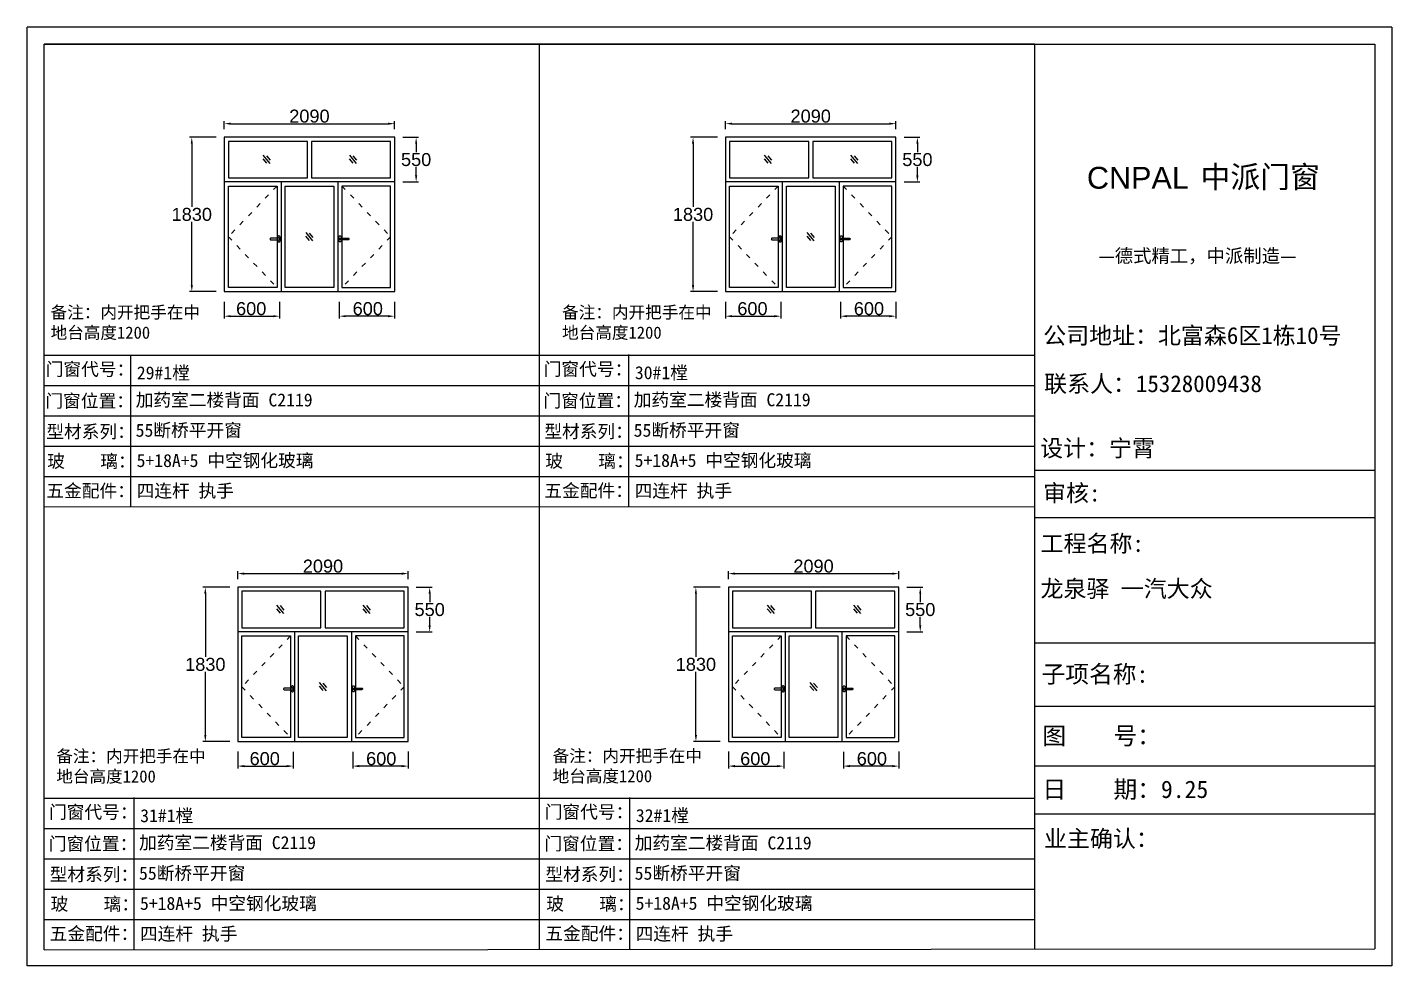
# Model space of a CAD drawing. Header units: inches. Extents: x -138455 to 599497, y -747149 to 13167.
# Drawn here: x 429866 to 446682, y -343784 to -332227 of the extents above; entities that cross this region are included whole.
import ezdxf

# ---------------------------------------------------------------- set-up
doc = ezdxf.new("R2010")
doc.units = ezdxf.units.IN
doc.header["$MEASUREMENT"] = 0
doc.header["$PDMODE"] = 35
doc.header["$PDSIZE"] = -3
doc.linetypes.add('ACAD_ISO03W100', pattern=[30, 12, -18])
doc.layers.add('0 @ 1', color=7, linetype='Continuous')
doc.styles.add('Annotative', font='arialbd.ttf')
doc.styles.add('MtXpl_', font='')
doc.styles.add('MtXpl__1', font='')
doc.styles.get("Standard").update_dxf_attribs({"font": 'arial.ttf'})
doc.styles.get('MtXpl_').set_extended_font_data('SimSun')
doc.styles.get('MtXpl__1').set_extended_font_data('SimSun', bold=True)
doc.dimstyles.get("Standard").update_dxf_attribs({"dimtxt": 80, "dimasz": 70, "dimexe": 40, "dimexo": 80, "dimgap": 0, "dimtad": 1, "dimtih": 1, "dimtoh": 1, "dimdec": 0, "dimzin": 0, "dimdsep": 46, "dimtxsty": 'Standard', "dimcen": 0.09, "dimadec": 0, "dimazin": 0, "dimtfac": 1, "dimtdec": 0, "dimtofl": 0, "dimtmove": 0, "dimatfit": 3, "dimfxl": 0, "dimtolj": 1, "dimtzin": 0, "dimarcsym": 0})

# ---------------------------------------------------------------- blocks, each defined once
blk = doc.blocks.new('123as')
at = {"color": 0}
for p, q in [((90189, 51387), (90252, 51462)), ((90194, 51330), (90312, 51470)), ((90251, 51335), (90314, 51410))]:
    blk.add_line(p, q, dxfattribs=at)
blk = doc.blocks.new('*D1936')
at = {"color": 0, "lineweight": -2, "transparency": 16777216}
for p, q in [((432293, -333482), (432293, -333384)), ((432373, -333414), (434313, -333414)), ((434393, -333482), (434393, -333384))]:
    blk.add_line(p, q, dxfattribs=at)
at = {"color": 0, "transparency": 16777216}
for points in [[(432373, -333401), (432373, -333427), (432293, -333414)], [(434313, -333401), (434313, -333427), (434393, -333414)]]:
    blk.add_solid(points, dxfattribs=at)
at = {"layer": 'Defpoints', "color": 0, "transparency": 16777216}
for p in [(434393, -333414), (432293, -333582), (434393, -333582)]:
    blk.add_point(p, dxfattribs=at)
at = {"color": 0, "transparency": 16777216, "insert": (433343, -333322), "char_height": 160, "attachment_point": 5}
blk.add_mtext('\\A1;2090', dxfattribs=at)
blk = doc.blocks.new('*D1937')
at = {"color": 0, "lineweight": -2, "transparency": 16777216}
for p, q in [((432194, -333582), (431863, -333582)), ((431893, -333662), (431893, -334440)), ((431893, -335402), (431893, -334624)), ((432194, -335482), (431863, -335482))]:
    blk.add_line(p, q, dxfattribs=at)
at = {"color": 0, "transparency": 16777216}
for points in [[(431880, -333662), (431906, -333662), (431893, -333582)], [(431880, -335402), (431906, -335402), (431893, -335482)]]:
    blk.add_solid(points, dxfattribs=at)
at = {"layer": 'Defpoints', "color": 0, "transparency": 16777216}
for p in [(432294, -333582), (431893, -335482), (432294, -335482)]:
    blk.add_point(p, dxfattribs=at)
at = {"color": 0, "transparency": 16777216, "insert": (431893, -334532), "char_height": 160, "attachment_point": 5}
blk.add_mtext('\\A1;1830', dxfattribs=at)
blk = doc.blocks.new('*D2033')
at = {"color": 0, "lineweight": -2, "transparency": 16777216}
for p, q in [((434494, -333582), (434688, -333582)), ((434658, -333662), (434658, -333765)), ((434658, -334052), (434658, -333949)), ((434494, -334132), (434688, -334132))]:
    blk.add_line(p, q, dxfattribs=at)
at = {"color": 0, "transparency": 16777216}
for points in [[(434645, -333662), (434671, -333662), (434658, -333582)], [(434645, -334052), (434671, -334052), (434658, -334132)]]:
    blk.add_solid(points, dxfattribs=at)
at = {"layer": 'Defpoints', "color": 0, "transparency": 16777216}
for p in [(434394, -333582), (434394, -334132), (434658, -334132)]:
    blk.add_point(p, dxfattribs=at)
at = {"color": 0, "transparency": 16777216, "insert": (434658, -333857), "char_height": 160, "attachment_point": 5}
blk.add_mtext('\\A1;550', dxfattribs=at)
blk = doc.blocks.new('dzcs')
blk.add_lwpolyline([(142096, -3328), (142196, -3328, 0.414214), (142206, -3318), (142206, -3318, 0.414214), (142196, -3308), (142096, -3308, 0.414214), (142086, -3318), (142086, -3318, 0.414214)], format="xyb", close=True)
blk.add_lwpolyline([(142182, -3328), (142182, -3342, 0.414214), (142196, -3355), (142196, -3355, 0.414214), (142209, -3342), (142209, -3294, 0.414214), (142196, -3280), (142196, -3280, 0.414214), (142182, -3294), (142182, -3308)], format="xyb")
blk = doc.blocks.new('*D1938')
at = {"color": 0, "lineweight": -2, "transparency": 16777216}
for p, q in [((438471, -333482), (438471, -333384)), ((438551, -333414), (440491, -333414)), ((440571, -333482), (440571, -333384))]:
    blk.add_line(p, q, dxfattribs=at)
at = {"color": 0, "transparency": 16777216}
for points in [[(438551, -333401), (438551, -333427), (438471, -333414)], [(440491, -333401), (440491, -333427), (440571, -333414)]]:
    blk.add_solid(points, dxfattribs=at)
at = {"layer": 'Defpoints', "color": 0, "transparency": 16777216}
for p in [(440571, -333414), (438471, -333582), (440571, -333582)]:
    blk.add_point(p, dxfattribs=at)
at = {"color": 0, "transparency": 16777216, "insert": (439521, -333322), "char_height": 160, "attachment_point": 5}
blk.add_mtext('\\A1;2090', dxfattribs=at)
blk = doc.blocks.new('*D1939')
at = {"color": 0, "lineweight": -2, "transparency": 16777216}
for p, q in [((438371, -333582), (438041, -333582)), ((438071, -333662), (438071, -334440)), ((438071, -335402), (438071, -334624)), ((438371, -335482), (438041, -335482))]:
    blk.add_line(p, q, dxfattribs=at)
at = {"color": 0, "transparency": 16777216}
for points in [[(438057, -333662), (438084, -333662), (438071, -333582)], [(438057, -335402), (438084, -335402), (438071, -335482)]]:
    blk.add_solid(points, dxfattribs=at)
at = {"layer": 'Defpoints', "color": 0, "transparency": 16777216}
for p in [(438471, -333582), (438071, -335482), (438471, -335482)]:
    blk.add_point(p, dxfattribs=at)
at = {"color": 0, "transparency": 16777216, "insert": (438071, -334532), "char_height": 160, "attachment_point": 5}
blk.add_mtext('\\A1;1830', dxfattribs=at)
blk = doc.blocks.new('*D2034')
at = {"color": 0, "lineweight": -2, "transparency": 16777216}
for p, q in [((440671, -333582), (440866, -333582)), ((440836, -333662), (440836, -333765)), ((440836, -334052), (440836, -333949)), ((440671, -334132), (440866, -334132))]:
    blk.add_line(p, q, dxfattribs=at)
at = {"color": 0, "transparency": 16777216}
for points in [[(440822, -333662), (440849, -333662), (440836, -333582)], [(440822, -334052), (440849, -334052), (440836, -334132)]]:
    blk.add_solid(points, dxfattribs=at)
at = {"layer": 'Defpoints', "color": 0, "transparency": 16777216}
for p in [(440571, -333582), (440571, -334132), (440836, -334132)]:
    blk.add_point(p, dxfattribs=at)
at = {"color": 0, "transparency": 16777216, "insert": (440836, -333857), "char_height": 160, "attachment_point": 5}
blk.add_mtext('\\A1;550', dxfattribs=at)
blk = doc.blocks.new('*D1940')
at = {"color": 0, "lineweight": -2, "transparency": 16777216}
for p, q in [((432460, -339024), (432460, -338925)), ((432540, -338955), (434480, -338955)), ((434560, -339024), (434560, -338925))]:
    blk.add_line(p, q, dxfattribs=at)
at = {"color": 0, "transparency": 16777216}
for points in [[(432540, -338942), (432540, -338969), (432460, -338955)], [(434480, -338942), (434480, -338969), (434560, -338955)]]:
    blk.add_solid(points, dxfattribs=at)
at = {"layer": 'Defpoints', "color": 0, "transparency": 16777216}
for p in [(434560, -338955), (432460, -339124), (434560, -339124)]:
    blk.add_point(p, dxfattribs=at)
at = {"color": 0, "transparency": 16777216, "insert": (433510, -338864), "char_height": 160, "attachment_point": 5}
blk.add_mtext('\\A1;2090', dxfattribs=at)
blk = doc.blocks.new('*D1941')
at = {"color": 0, "lineweight": -2, "transparency": 16777216}
for p, q in [((432360, -339124), (432030, -339124)), ((432060, -339204), (432060, -339982)), ((432060, -340944), (432060, -340165)), ((432360, -341024), (432030, -341024))]:
    blk.add_line(p, q, dxfattribs=at)
at = {"color": 0, "transparency": 16777216}
for points in [[(432046, -339204), (432073, -339204), (432060, -339124)], [(432046, -340944), (432073, -340944), (432060, -341024)]]:
    blk.add_solid(points, dxfattribs=at)
at = {"layer": 'Defpoints', "color": 0, "transparency": 16777216}
for p in [(432460, -339124), (432060, -341024), (432460, -341024)]:
    blk.add_point(p, dxfattribs=at)
at = {"color": 0, "transparency": 16777216, "insert": (432060, -340074), "char_height": 160, "attachment_point": 5}
blk.add_mtext('\\A1;1830', dxfattribs=at)
blk = doc.blocks.new('*D2035')
at = {"color": 0, "lineweight": -2, "transparency": 16777216}
for p, q in [((434660, -339124), (434855, -339124)), ((434825, -339204), (434825, -339307)), ((434825, -339594), (434825, -339490)), ((434660, -339674), (434855, -339674))]:
    blk.add_line(p, q, dxfattribs=at)
at = {"color": 0, "transparency": 16777216}
for points in [[(434811, -339204), (434838, -339204), (434825, -339124)], [(434811, -339594), (434838, -339594), (434825, -339674)]]:
    blk.add_solid(points, dxfattribs=at)
at = {"layer": 'Defpoints', "color": 0, "transparency": 16777216}
for p in [(434560, -339124), (434560, -339674), (434825, -339674)]:
    blk.add_point(p, dxfattribs=at)
at = {"color": 0, "transparency": 16777216, "insert": (434825, -339399), "char_height": 160, "attachment_point": 5}
blk.add_mtext('\\A1;550', dxfattribs=at)
blk = doc.blocks.new('*D1942')
at = {"color": 0, "lineweight": -2, "transparency": 16777216}
for p, q in [((438506, -339024), (438506, -338925)), ((438586, -338955), (440526, -338955)), ((440606, -339024), (440606, -338925))]:
    blk.add_line(p, q, dxfattribs=at)
at = {"color": 0, "transparency": 16777216}
for points in [[(438586, -338942), (438586, -338969), (438506, -338955)], [(440526, -338942), (440526, -338969), (440606, -338955)]]:
    blk.add_solid(points, dxfattribs=at)
at = {"layer": 'Defpoints', "color": 0, "transparency": 16777216}
for p in [(440606, -338955), (438506, -339124), (440606, -339124)]:
    blk.add_point(p, dxfattribs=at)
at = {"color": 0, "transparency": 16777216, "insert": (439556, -338864), "char_height": 160, "attachment_point": 5}
blk.add_mtext('\\A1;2090', dxfattribs=at)
blk = doc.blocks.new('*D1943')
at = {"color": 0, "lineweight": -2, "transparency": 16777216}
for p, q in [((438407, -339124), (438076, -339124)), ((438106, -339204), (438106, -339982)), ((438106, -340944), (438106, -340165)), ((438407, -341024), (438076, -341024))]:
    blk.add_line(p, q, dxfattribs=at)
at = {"color": 0, "transparency": 16777216}
for points in [[(438093, -339204), (438119, -339204), (438106, -339124)], [(438093, -340944), (438119, -340944), (438106, -341024)]]:
    blk.add_solid(points, dxfattribs=at)
at = {"layer": 'Defpoints', "color": 0, "transparency": 16777216}
for p in [(438507, -339124), (438106, -341024), (438507, -341024)]:
    blk.add_point(p, dxfattribs=at)
at = {"color": 0, "transparency": 16777216, "insert": (438106, -340074), "char_height": 160, "attachment_point": 5}
blk.add_mtext('\\A1;1830', dxfattribs=at)
blk = doc.blocks.new('*D2036')
at = {"color": 0, "lineweight": -2, "transparency": 16777216}
for p, q in [((440707, -339124), (440901, -339124)), ((440871, -339204), (440871, -339307)), ((440871, -339594), (440871, -339490)), ((440707, -339674), (440901, -339674))]:
    blk.add_line(p, q, dxfattribs=at)
at = {"color": 0, "transparency": 16777216}
for points in [[(440858, -339204), (440884, -339204), (440871, -339124)], [(440858, -339594), (440884, -339594), (440871, -339674)]]:
    blk.add_solid(points, dxfattribs=at)
at = {"layer": 'Defpoints', "color": 0, "transparency": 16777216}
for p in [(440607, -339124), (440607, -339674), (440871, -339674)]:
    blk.add_point(p, dxfattribs=at)
at = {"color": 0, "transparency": 16777216, "insert": (440871, -339399), "char_height": 160, "attachment_point": 5}
blk.add_mtext('\\A1;550', dxfattribs=at)
blk = doc.blocks.new('*D1989')
at = {"color": 0, "lineweight": -2, "transparency": 16777216}
for p, q in [((433877, -341152), (433877, -341356)), ((434560, -341148), (434560, -341356)), ((434480, -341326), (433957, -341326))]:
    blk.add_line(p, q, dxfattribs=at)
at = {"color": 0, "transparency": 16777216}
for points in [[(433957, -341313), (433957, -341340), (433877, -341326)], [(434480, -341313), (434480, -341340), (434560, -341326)]]:
    blk.add_solid(points, dxfattribs=at)
at = {"layer": 'Defpoints', "color": 0, "transparency": 16777216}
for p in [(433877, -341052), (434560, -341048), (433877, -341326)]:
    blk.add_point(p, dxfattribs=at)
at = {"color": 0, "transparency": 16777216, "insert": (434228, -341235), "char_height": 160, "width": 351.65, "attachment_point": 5}
blk.add_mtext('\\A1;600', dxfattribs=at)
blk = doc.blocks.new('*D1990')
at = {"color": 0, "lineweight": -2, "transparency": 16777216}
for p, q in [((432460, -341148), (432460, -341356)), ((433143, -341152), (433143, -341356)), ((432540, -341326), (433063, -341326))]:
    blk.add_line(p, q, dxfattribs=at)
at = {"color": 0, "transparency": 16777216}
for points in [[(432540, -341313), (432540, -341340), (432460, -341326)], [(433063, -341313), (433063, -341340), (433143, -341326)]]:
    blk.add_solid(points, dxfattribs=at)
at = {"layer": 'Defpoints', "color": 0, "transparency": 16777216}
for p in [(432460, -341048), (433143, -341052), (433143, -341326)]:
    blk.add_point(p, dxfattribs=at)
at = {"color": 0, "transparency": 16777216, "insert": (432792, -341235), "char_height": 160, "width": 351.65, "attachment_point": 5}
blk.add_mtext('\\A1;600', dxfattribs=at)
blk = doc.blocks.new('*D1991')
at = {"color": 0, "lineweight": -2, "transparency": 16777216}
for p, q in [((439924, -341152), (439924, -341356)), ((440606, -341148), (440606, -341356)), ((440526, -341326), (440004, -341326))]:
    blk.add_line(p, q, dxfattribs=at)
at = {"color": 0, "transparency": 16777216}
for points in [[(440004, -341313), (440004, -341340), (439924, -341326)], [(440526, -341313), (440526, -341340), (440606, -341326)]]:
    blk.add_solid(points, dxfattribs=at)
at = {"layer": 'Defpoints', "color": 0, "transparency": 16777216}
for p in [(439924, -341052), (440606, -341048), (439924, -341326)]:
    blk.add_point(p, dxfattribs=at)
at = {"color": 0, "transparency": 16777216, "insert": (440275, -341235), "char_height": 160, "width": 351.65, "attachment_point": 5}
blk.add_mtext('\\A1;600', dxfattribs=at)
blk = doc.blocks.new('*D1992')
at = {"color": 0, "lineweight": -2, "transparency": 16777216}
for p, q in [((438506, -341148), (438506, -341356)), ((439189, -341152), (439189, -341356)), ((438586, -341326), (439109, -341326))]:
    blk.add_line(p, q, dxfattribs=at)
at = {"color": 0, "transparency": 16777216}
for points in [[(438586, -341313), (438586, -341340), (438506, -341326)], [(439109, -341313), (439109, -341340), (439189, -341326)]]:
    blk.add_solid(points, dxfattribs=at)
at = {"layer": 'Defpoints', "color": 0, "transparency": 16777216}
for p in [(438506, -341048), (439189, -341052), (439189, -341326)]:
    blk.add_point(p, dxfattribs=at)
at = {"color": 0, "transparency": 16777216, "insert": (438838, -341235), "char_height": 160, "width": 351.65, "attachment_point": 5}
blk.add_mtext('\\A1;600', dxfattribs=at)
blk = doc.blocks.new('*D1993')
at = {"color": 0, "lineweight": -2, "transparency": 16777216}
for p, q in [((439888, -335610), (439888, -335815)), ((440571, -335607), (440571, -335815)), ((440491, -335785), (439968, -335785))]:
    blk.add_line(p, q, dxfattribs=at)
at = {"color": 0, "transparency": 16777216}
for points in [[(439968, -335772), (439968, -335798), (439888, -335785)], [(440491, -335772), (440491, -335798), (440571, -335785)]]:
    blk.add_solid(points, dxfattribs=at)
at = {"layer": 'Defpoints', "color": 0, "transparency": 16777216}
for p in [(439888, -335510), (440571, -335507), (439888, -335785)]:
    blk.add_point(p, dxfattribs=at)
at = {"color": 0, "transparency": 16777216, "insert": (440239, -335693), "char_height": 160, "width": 351.65, "attachment_point": 5}
blk.add_mtext('\\A1;600', dxfattribs=at)
blk = doc.blocks.new('*D1899')
at = {"color": 0, "lineweight": -2, "transparency": 16777216}
for p, q in [((438471, -335607), (438471, -335815)), ((439154, -335610), (439154, -335815)), ((438551, -335785), (439074, -335785))]:
    blk.add_line(p, q, dxfattribs=at)
at = {"color": 0, "transparency": 16777216}
for points in [[(438551, -335772), (438551, -335798), (438471, -335785)], [(439074, -335772), (439074, -335798), (439154, -335785)]]:
    blk.add_solid(points, dxfattribs=at)
at = {"layer": 'Defpoints', "color": 0, "transparency": 16777216}
for p in [(438471, -335507), (439154, -335510), (439154, -335785)]:
    blk.add_point(p, dxfattribs=at)
at = {"color": 0, "transparency": 16777216, "insert": (438803, -335693), "char_height": 160, "width": 351.65, "attachment_point": 5}
blk.add_mtext('\\A1;600', dxfattribs=at)
blk = doc.blocks.new('*D1900')
at = {"color": 0, "lineweight": -2, "transparency": 16777216}
for p, q in [((433711, -335610), (433711, -335815)), ((434393, -335607), (434393, -335815)), ((434313, -335785), (433791, -335785))]:
    blk.add_line(p, q, dxfattribs=at)
at = {"color": 0, "transparency": 16777216}
for points in [[(433791, -335772), (433791, -335798), (433711, -335785)], [(434313, -335772), (434313, -335798), (434393, -335785)]]:
    blk.add_solid(points, dxfattribs=at)
at = {"layer": 'Defpoints', "color": 0, "transparency": 16777216}
for p in [(433711, -335510), (434393, -335507), (433711, -335785)]:
    blk.add_point(p, dxfattribs=at)
at = {"color": 0, "transparency": 16777216, "insert": (434062, -335693), "char_height": 160, "width": 351.65, "attachment_point": 5}
blk.add_mtext('\\A1;600', dxfattribs=at)
blk = doc.blocks.new('*D1901')
at = {"color": 0, "lineweight": -2, "transparency": 16777216}
for p, q in [((432293, -335607), (432293, -335815)), ((432976, -335610), (432976, -335815)), ((432373, -335785), (432896, -335785))]:
    blk.add_line(p, q, dxfattribs=at)
at = {"color": 0, "transparency": 16777216}
for points in [[(432373, -335772), (432373, -335798), (432293, -335785)], [(432896, -335772), (432896, -335798), (432976, -335785)]]:
    blk.add_solid(points, dxfattribs=at)
at = {"layer": 'Defpoints', "color": 0, "transparency": 16777216}
for p in [(432293, -335507), (432976, -335510), (432976, -335785)]:
    blk.add_point(p, dxfattribs=at)
at = {"color": 0, "transparency": 16777216, "insert": (432625, -335693), "char_height": 160, "width": 351.65, "attachment_point": 5}
blk.add_mtext('\\A1;600', dxfattribs=at)

msp = doc.modelspace()

# ---------------------------------------------------------------- linework, layer by layer
for p, q in [((446681.6, -332227.2), (429865.6, -332227.2)), ((429865.6, -343784.2), (429865.6, -332227.2)), ((446681.6, -332227.2), (446681.6, -343784.2)), ((430073, -332433.9), (446474.9, -332433.9)), ((430073, -343588.5), (430073, -332433.9)), ((442278.7, -332433.9), (430073, -332433.9)), ((436175.8, -332433.9), (436175.8, -343585.7)), ((442278.7, -332433.9), (442278.7, -343577.6)), ((446474.9, -332433.9), (446474.9, -343576.9)), ((434393.5, -334132), (432293.5, -334132)), ((432993.5, -334132), (432993.5, -335482)), ((433693.5, -334132), (433693.5, -335482)), ((440571, -334132), (438471, -334132)), ((439171, -334132), (439171, -335482)), ((439871, -334132), (439871, -335482)), ((430072.6, -336266.5), (442278.7, -336266.5)), ((431139.1, -336259.6), (431139.1, -338125.2)), ((437277, -336257.5), (437277, -338123.1)), ((430072.6, -336639.6), (442278.7, -336639.6)), ((430072.6, -337012.8), (442278.7, -337012.8)), ((430072.6, -337385.9), (442278.7, -337385.9)), ((430072.6, -337759), (442278.7, -337759)), ((442278.7, -337682.1), (446474.9, -337682.1)), ((430073, -338132.6), (442278.7, -338128.3)), ((442278.7, -338263.2), (446474.9, -338263.2)), ((434560, -339673.5), (432460, -339673.5)), ((433160, -339673.5), (433160, -341023.5)), ((433860, -339673.5), (433860, -341023.5)), ((440606.5, -339673.5), (438506.5, -339673.5)), ((439206.5, -339673.5), (439206.5, -341023.5)), ((439906.5, -339673.5), (439906.5, -341023.5)), ((442278.7, -339807.9), (446474.9, -339807.9)), ((442278.7, -340586.8), (446474.9, -340586.8)), ((442278.7, -341323.7), (446474.9, -341323.7)), ((430076.7, -341722.4), (442278.7, -341722.4)), ((431180.4, -341713.4), (431180.4, -343579)), ((437289.3, -341711.8), (437289.3, -343577.4)), ((442278.7, -341722.4), (442282.7, -341722.4)), ((442278.7, -341913.7), (446474.9, -341913.7)), ((430076.7, -342095.5), (442278.7, -342095.5)), ((442278.7, -342095.5), (442282.7, -342095.5)), ((430076.7, -342468.6), (442278.7, -342468.6)), ((442278.7, -342468.6), (442282.7, -342468.6)), ((430076.7, -342841.8), (442278.7, -342841.8)), ((442278.7, -342841.8), (442282.7, -342841.8)), ((430076.7, -343214.9), (442278.7, -343214.9)), ((442278.7, -343214.9), (442282.7, -343214.9)), ((430073, -343588.5), (446474.9, -343576.9)), ((446681.6, -343784.2), (429865.6, -343784.2))]:
    msp.add_line(p, q)
for points in [[(434393.5, -333582), (432293.5, -333582), (432293.5, -335482), (434393.5, -335482)], [(440571, -333582), (438471, -333582), (438471, -335482), (440571, -335482)], [(433318.5, -333632), (432343.5, -333632), (432343.5, -334082), (433318.5, -334082)], [(434343.5, -333632), (433368.5, -333632), (433368.5, -334082), (434343.5, -334082)], [(439496, -333632), (438521, -333632), (438521, -334082), (439496, -334082)], [(440521, -333632), (439546, -333632), (439546, -334082), (440521, -334082)], [(432343.5, -334182), (432943.5, -334182), (432943.5, -335432), (432343.5, -335432)], [(433043.5, -334182), (433643.5, -334182), (433643.5, -335432), (433043.5, -335432)], [(434343.5, -334182), (433743.5, -334182), (433743.5, -335432), (434343.5, -335432)], [(438521, -334182), (439121, -334182), (439121, -335432), (438521, -335432)], [(439221, -334182), (439821, -334182), (439821, -335432), (439221, -335432)], [(440521, -334182), (439921, -334182), (439921, -335432), (440521, -335432)], [(434560, -339123.5), (432460, -339123.5), (432460, -341023.5), (434560, -341023.5)], [(433485, -339173.5), (432510, -339173.5), (432510, -339623.5), (433485, -339623.5)], [(434510, -339173.5), (433535, -339173.5), (433535, -339623.5), (434510, -339623.5)], [(440606.5, -339123.5), (438506.5, -339123.5), (438506.5, -341023.5), (440606.5, -341023.5)], [(439531.5, -339173.5), (438556.5, -339173.5), (438556.5, -339623.5), (439531.5, -339623.5)], [(440556.5, -339173.5), (439581.5, -339173.5), (439581.5, -339623.5), (440556.5, -339623.5)], [(432510, -339723.5), (433110, -339723.5), (433110, -340973.5), (432510, -340973.5)], [(433210, -339723.5), (433810, -339723.5), (433810, -340973.5), (433210, -340973.5)], [(434510, -339723.5), (433910, -339723.5), (433910, -340973.5), (434510, -340973.5)], [(438556.5, -339723.5), (439156.5, -339723.5), (439156.5, -340973.5), (438556.5, -340973.5)], [(439256.5, -339723.5), (439856.5, -339723.5), (439856.5, -340973.5), (439256.5, -340973.5)], [(440556.5, -339723.5), (439956.5, -339723.5), (439956.5, -340973.5), (440556.5, -340973.5)]]:
    msp.add_lwpolyline(points, close=True)
at = {"linetype": 'ACAD_ISO03W100', "ltscale": 5}
for points in [[(432943.5, -334182), (432343.5, -334807), (432943.5, -335432)], [(433743.5, -334182), (434343.5, -334807), (433743.5, -335432)], [(439121, -334182), (438521, -334807), (439121, -335432)], [(439921, -334182), (440521, -334807), (439921, -335432)], [(433110, -339723.5), (432510, -340348.5), (433110, -340973.5)], [(433910, -339723.5), (434510, -340348.5), (433910, -340973.5)], [(439156.5, -339723.5), (438556.5, -340348.5), (439156.5, -340973.5)], [(439956.5, -339723.5), (440556.5, -340348.5), (439956.5, -340973.5)]]:
    msp.add_lwpolyline(points, dxfattribs=at)

# ---------------------------------------------------------------- block references
at = {"xscale": -0.726650862114889, "yscale": 0.726650862114889, "zscale": 0.726650862114889}
for p in [(498399.9, -371203.3), (499464.4, -371203.3), (504577.4, -371203.3), (505641.9, -371203.3), (498925.9, -372156.8), (505103.4, -372156.8), (498566.4, -376744.8), (499630.9, -376744.8), (504612.9, -376744.8), (505677.4, -376744.8), (499092.4, -377698.3), (505138.9, -377698.3)]:
    msp.add_blockref('123as', p, dxfattribs=at)
for p in [(290771.8, -331516.2), (296949.3, -331516.2), (290938.3, -337057.7), (296984.8, -337057.7)]:
    msp.add_blockref('dzcs', p)
at = {"xscale": -1}
for p in [(575915.7, -331515.7), (582093.2, -331515.7), (576082.2, -337057.2), (582128.7, -337057.2)]:
    msp.add_blockref('dzcs', p, dxfattribs=at)

# ---------------------------------------------------------------- texts
msp.add_text('CNPAL', height=269.64).set_placement((442925.3, -334215.2))
for s, height, style, p in [('中派门窗', 269.64, 'MtXpl_', (444325.4, -334204.1)), ('—德式精工，中派制造—', 165.935, 'MtXpl_', (443066.3, -335124.2)), ('公司地址：北富森6区1栋10号', 207.419, 'MtXpl_', (442386.6, -336126.9)), ('门窗代号：', 160, 'MtXpl__1', (430092.8, -336518)), ('29#1樘', 160, 'MtXpl__1', (431215.8, -336562.8)), ('门窗代号：', 160, 'MtXpl__1', (436230.8, -336515.9)), ('30#1樘', 160, 'MtXpl__1', (437353.8, -336560.7)), ('联系人：15328009438', 207.419, 'MtXpl_', (442397.9, -336719.9)), ('门窗位置：', 160, 'MtXpl__1', (430089, -336908.3)), ('加药室二楼背面 C2119', 160, 'MtXpl__1', (431201.4, -336896.4)), ('门窗位置：', 160, 'MtXpl__1', (436227, -336906.2)), ('加药室二楼背面 C2119', 160, 'MtXpl__1', (437339.3, -336894.4)), ('型材系列：', 160, 'MtXpl__1', (430100.1, -337285.8)), ('55断桥平开窗', 160, 'MtXpl__1', (431201.4, -337269.6)), ('型材系列：', 160, 'MtXpl__1', (436238.1, -337283.7)), ('55断桥平开窗', 160, 'MtXpl__1', (437339.3, -337269.6)), ('设计：宁霄', 207.42, 'MtXpl_', (442349.3, -337514.3)), ('玻    璃：', 160, 'MtXpl__1', (430111.6, -337650.2)), ('5+18A+5 中空钢化玻璃', 160, 'MtXpl__1', (431213, -337642.7)), ('玻    璃：', 160, 'MtXpl__1', (436249.5, -337648.1)), ('5+18A+5 中空钢化玻璃', 160, 'MtXpl__1', (437351, -337640.6)), ('五金配件：', 160, 'MtXpl__1', (430100.5, -338015)), ('四连杆 执手', 160, 'MtXpl__1', (431213, -338015.8)), ('五金配件：', 160, 'MtXpl__1', (436238.4, -338012.9)), ('四连杆 执手', 160, 'MtXpl__1', (437351, -338015.8)), ('审核:', 207.42, 'MtXpl_', (442384.9, -338066.7)), ('工程名称:', 207.42, 'MtXpl_', (442354.5, -338687.9)), ('龙泉驿 一汽大众 ', 207.42, 'MtXpl_', (442353.1, -339244.5)), ('子项名称:', 214.34, 'MtXpl_', (442366.5, -340299.5)), ('图    号：', 214.34, 'MtXpl_', (442376.7, -341059.5)), ('日    期：9.25', 214.336, 'MtXpl_', (442377.4, -341718.9)), ('门窗代号：', 160, 'MtXpl__1', (430134.2, -341971.7)), ('31#1樘', 160, 'MtXpl__1', (431257.2, -342016.5)), ('门窗代号：', 160, 'MtXpl__1', (436243, -341970.2)), ('32#1樘', 160, 'MtXpl__1', (437366, -342015)), ('门窗位置：', 160, 'MtXpl__1', (430130.4, -342362.1)), ('加药室二楼背面 C2119', 160, 'MtXpl__1', (431242.7, -342348.7)), ('门窗位置：', 160, 'MtXpl__1', (436239.2, -342360.6)), ('加药室二楼背面 C2119', 160, 'MtXpl__1', (437351.6, -342352.3)), ('业主确认：', 207.42, 'MtXpl_', (442396, -342323.2)), ('55断桥平开窗', 160, 'MtXpl__1', (431242.7, -342725.4)), ('55断桥平开窗', 160, 'MtXpl__1', (437351.6, -342725.4)), ('型材系列：', 160, 'MtXpl__1', (430141.5, -342739.6)), ('型材系列：', 160, 'MtXpl__1', (436250.3, -342738.1)), ('玻    璃：', 160, 'MtXpl__1', (430152.9, -343104)), ('5+18A+5 中空钢化玻璃', 160, 'MtXpl__1', (431254.4, -343096.5)), ('玻    璃：', 160, 'MtXpl__1', (436261.8, -343102.5)), ('5+18A+5 中空钢化玻璃', 160, 'MtXpl__1', (437363.2, -343094.9)), ('五金配件：', 160, 'MtXpl__1', (430141.8, -343468.8)), ('四连杆 执手', 160, 'MtXpl__1', (431254.4, -343471.7)), ('五金配件：', 160, 'MtXpl__1', (436250.7, -343467.3)), ('四连杆 执手', 160, 'MtXpl__1', (437363.2, -343471.7))]:
    msp.add_text(s, height=height, dxfattribs=dict(style=style)).set_placement(p)
at = {"layer": '0 @ 1', "char_height": 150, "attachment_point": 1, "style": 'Annotative'}
for insert in [(430153, -335662.1), (436457, -335662.1), (430223, -341128.1), (436340, -341124.6)]:
    msp.add_mtext_dynamic_manual_height_columns('{\\fSimSun|b1|i0|c134|p2;备注：内开把手在中\\P地台高度1200}', width=2694.511, gutter_width=903.5, heights=[0], dxfattribs=dict(at, insert=insert))

# ---------------------------------------------------------------- dimensions: what is measured, and where the dimension line sits
for base, p1, p2, picture, middle in [((434393.5, -333414), (432293.5, -333582), (434393.5, -333582), '*D1936', (433343.5, -333322.3)), ((440571, -333414), (438471, -333582), (440571, -333582), '*D1938', (439521, -333322.3)), ((434560, -338955.5), (432460, -339123.5), (434560, -339123.5), '*D1940', (433510, -338863.8)), ((440606.5, -338955.5), (438506.5, -339123.5), (440606.5, -339123.5), '*D1942', (439556.5, -338863.8))]:
    dim = msp.add_linear_dim(base=base, p1=p1, p2=p2, text='2090', dimstyle='Standard', override={"dimtxt": 160, "dimasz": 80, "dimexe": 30, "dimexo": 100, "dimgap": 10})
    dim.commit()
    dim.dimension.update_dxf_attribs({"geometry": picture, "text_midpoint": middle})
for base, p1, p2, picture, middle in [((431893, -335482), (432293.5, -333582), (432293.5, -335482), '*D1937', (431893, -334532)), ((438070.5, -335482), (438471, -333582), (438471, -335482), '*D1939', (438070.5, -334532)), ((432059.5, -341023.5), (432460, -339123.5), (432460, -341023.5), '*D1941', (432059.5, -340073.5)), ((438106, -341023.5), (438506.5, -339123.5), (438506.5, -341023.5), '*D1943', (438106, -340073.5))]:
    dim = msp.add_linear_dim(base=base, p1=p1, p2=p2, angle=90, text='1830', dimstyle='Standard', override={"dimtxt": 160, "dimasz": 80, "dimexe": 30, "dimexo": 100, "dimgap": 10})
    dim.commit()
    dim.dimension.update_dxf_attribs({"geometry": picture, "text_midpoint": middle})
for base, p1, p2, picture, middle in [((434658, -334132), (434393.5, -333582), (434393.5, -334132), '*D2033', (434658, -333857)), ((440835.5, -334132), (440571, -333582), (440571, -334132), '*D2034', (440835.5, -333857)), ((434824.5, -339673.5), (434560, -339123.5), (434560, -339673.5), '*D2035', (434824.5, -339398.5)), ((440871, -339673.5), (440606.5, -339123.5), (440606.5, -339673.5), '*D2036', (440871, -339398.5))]:
    dim = msp.add_linear_dim(base=base, p1=p1, p2=p2, angle=90, dimstyle='Standard', override={"dimtxt": 160, "dimasz": 80, "dimexe": 30, "dimexo": 100, "dimgap": 10})
    dim.commit()
    dim.dimension.update_dxf_attribs({"geometry": picture, "text_midpoint": middle})
for base, p1, p2, picture, middle in [((432976, -335785), (432293.5, -335507), (432976, -335510.5), '*D1901', (432625, -335785)), ((439153.5, -335785), (438471, -335507), (439153.5, -335510.5), '*D1899', (438802.5, -335785)), ((433142.5, -341326.5), (432460, -341048.5), (433142.5, -341052), '*D1990', (432791.5, -341326.5)), ((439189, -341326.5), (438506.5, -341048.5), (439189, -341052), '*D1992', (438838, -341326.5))]:
    dim = msp.add_linear_dim(base=base, p1=p1, p2=p2, text='600', dimstyle='Standard', override={"dimtxt": 160, "dimasz": 80, "dimexe": 30, "dimexo": 100, "dimgap": 10, "dimfxl": 100})
    dim.commit()
    dim.dimension.update_dxf_attribs({"geometry": picture, "text_midpoint": middle, "dimtype": 160})
for base, p1, p2, picture, middle in [((433711, -335785), (434393.5, -335507), (433711, -335510.5), '*D1900', (434062, -335785)), ((439888.5, -335785), (440571, -335507), (439888.5, -335510.5), '*D1993', (440239.5, -335785)), ((433877.5, -341326.5), (434560, -341048.5), (433877.5, -341052), '*D1989', (434228.5, -341326.5)), ((439924, -341326.5), (440606.5, -341048.5), (439924, -341052), '*D1991', (440275, -341326.5))]:
    dim = msp.add_linear_dim(base=base, p1=p1, p2=p2, angle=180, text='600', dimstyle='Standard', override={"dimtxt": 160, "dimasz": 80, "dimexe": 30, "dimexo": 100, "dimgap": 10, "dimfxl": 100})
    dim.commit()
    dim.dimension.update_dxf_attribs({"geometry": picture, "text_midpoint": middle, "dimtype": 160})

doc.saveas('drawing.dxf')
